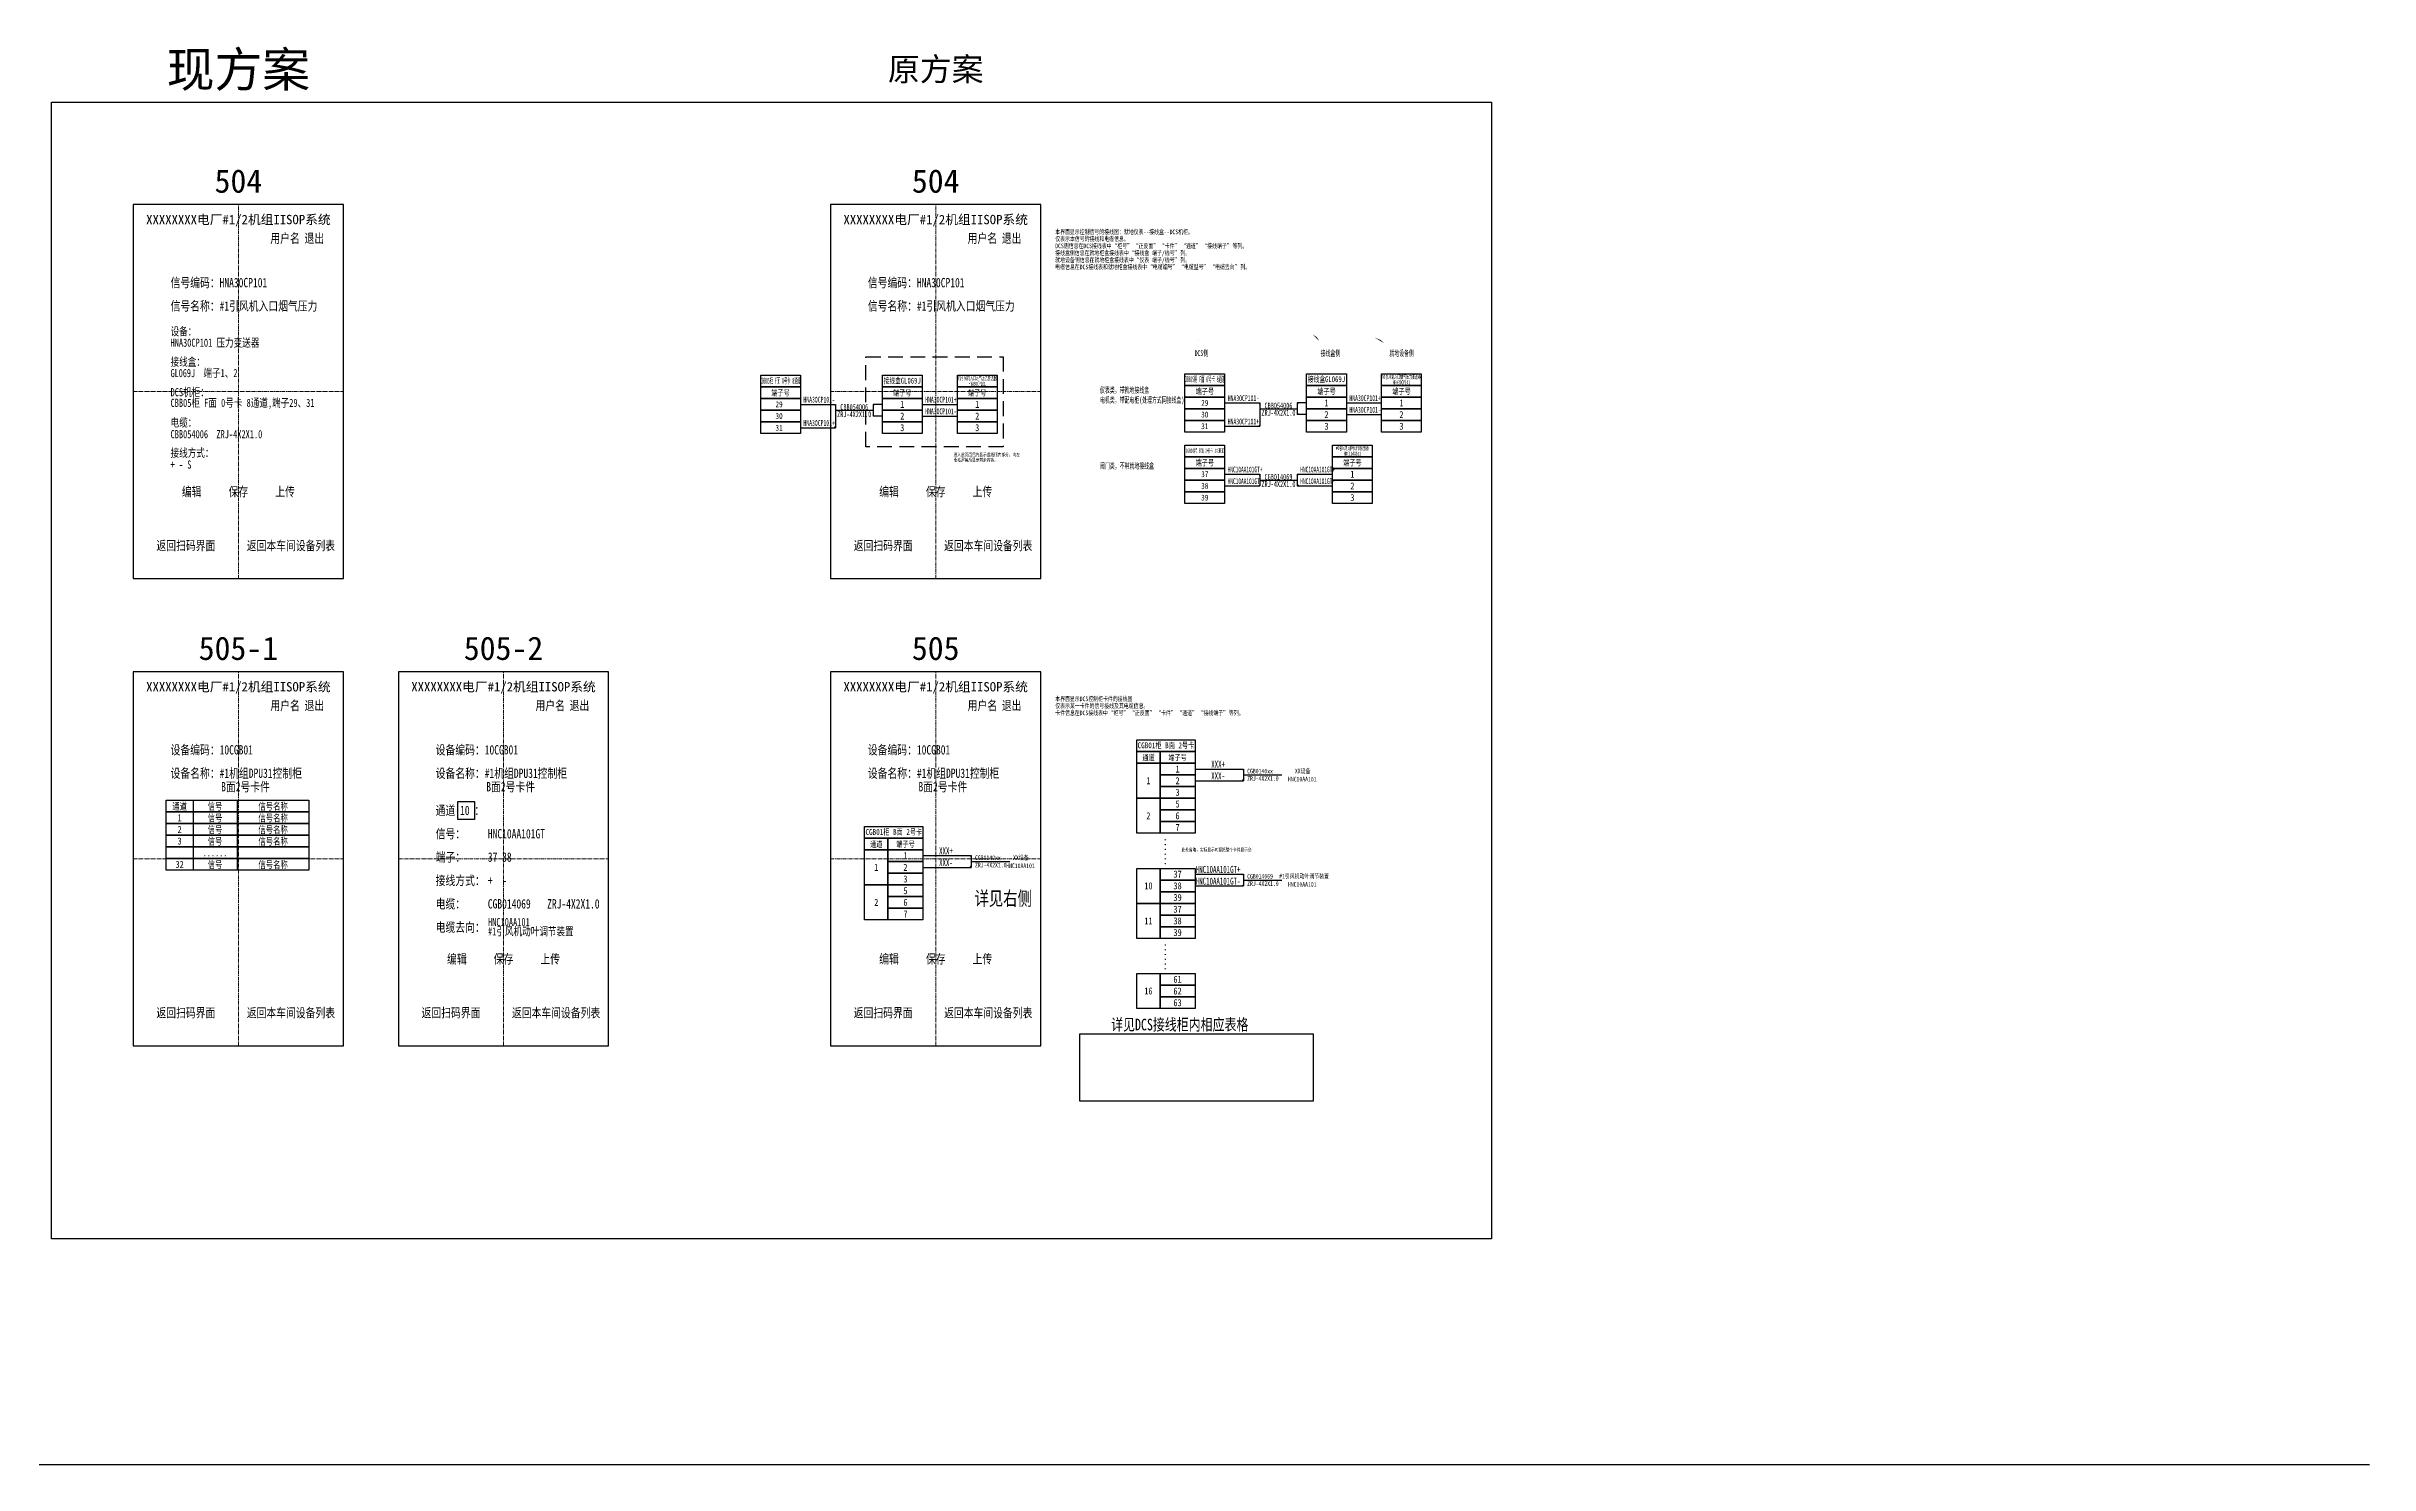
# Model space of a CAD drawing. Header units: millimetres. Extents: x -305 to 1678, y -501 to 1264.
# Drawn here: x 683 to 1678, y 0 to 607 of the extents above; entities that cross this region are included whole.
import ezdxf
from ezdxf.enums import TextEntityAlignment as Align

# ---------------------------------------------------------------- set-up
doc = ezdxf.new("R2010")
doc.units = ezdxf.units.MM
doc.linetypes.add('CENTER', pattern=[50.8, 31.75, -6.35, 6.35, -6.35])
doc.linetypes.add('DASHED2', pattern=[9.525, 6.35, -3.175])
doc.styles.add('ST', font='')
doc.styles.get('ST').set_extended_font_data('SimSun')
picture_1 = doc.add_image_def('image2.png', size_in_pixel=(1614, 467))

msp = doc.modelspace()

# ---------------------------------------------------------------- linework, layer by layer
at = {"linetype": 'CENTER', "lineweight": 0, "ltscale": 0.05, "transparency": 33554534}
for p, q in [((765, 379.28), (765, 539.28)), ((1063.61, 379.28), (1063.61, 539.28)), ((720, 459.28), (810, 459.28)), ((1018.61, 459.28), (1108.61, 459.28)), ((765, 179.28), (765, 339.28)), ((878.54, 179.28), (878.54, 339.28)), ((720, 259.28), (810, 259.28)), ((833.54, 259.28), (923.54, 259.28))]:
    msp.add_line(p, q, dxfattribs=at)
at = {"color": 1}
for p, q in [((1005.66, 453.79), (1020.77, 453.79)), ((1020.3, 453.79), (1020.77, 453.32)), ((1020.77, 453.79), (1020.77, 443.79)), ((1020.77, 451.29), (1036.77, 451.29)), ((1040.78, 453.79), (1036.77, 453.79)), ((1036.77, 453.79), (1036.77, 448.79)), ((1037.24, 453.79), (1036.77, 453.32)), ((1037.24, 448.79), (1036.77, 449.26)), ((1040.78, 448.79), (1036.77, 448.79)), ((1057.78, 453.79), (1072.89, 453.79)), ((1057.78, 448.79), (1072.89, 448.79)), ((1187.34, 454.41), (1202.45, 454.41)), ((1201.98, 454.41), (1202.45, 453.94)), ((1202.45, 454.41), (1202.45, 444.41)), ((1202.45, 451.91), (1218.45, 451.91)), ((1222.45, 454.41), (1218.45, 454.41)), ((1218.45, 454.41), (1218.45, 449.41)), ((1218.92, 454.41), (1218.45, 453.94)), ((1218.92, 449.41), (1218.45, 449.88)), ((1222.45, 449.41), (1218.45, 449.41)), ((1239.46, 454.41), (1254.57, 454.41)), ((1239.46, 449.41), (1254.57, 449.41)), ((1005.66, 443.79), (1020.77, 443.79)), ((1020.3, 443.79), (1020.77, 444.26)), ((1187.34, 444.41), (1202.45, 444.41)), ((1201.98, 444.41), (1202.45, 444.88)), ((1187.34, 423.88), (1202.45, 423.88)), ((1187.34, 418.88), (1202.45, 418.88)), ((1201.98, 423.88), (1202.45, 423.41)), ((1201.98, 418.88), (1202.45, 419.35)), ((1202.45, 423.88), (1202.45, 418.88)), ((1202.45, 421.38), (1218.45, 421.38)), ((1218.45, 423.88), (1218.45, 418.88)), ((1218.92, 423.88), (1218.45, 423.41)), ((1218.45, 423.88), (1233.56, 423.88)), ((1218.92, 418.88), (1218.45, 419.35)), ((1218.45, 418.88), (1233.56, 418.88)), ((1174.7, 297.7), (1195.41, 297.7)), ((1174.7, 292.7), (1195.41, 292.7)), ((1194.94, 297.7), (1195.41, 297.23)), ((1194.94, 292.7), (1195.41, 293.17)), ((1195.41, 297.7), (1195.41, 292.7)), ((1195.41, 295.2), (1211.84, 295.2)), ((1058.16, 260.63), (1078.86, 260.63)), ((1078.39, 260.63), (1078.86, 260.16)), ((1078.86, 260.63), (1078.86, 255.62)), ((1058.16, 255.62), (1078.86, 255.62)), ((1078.39, 255.62), (1078.86, 256.09)), ((1078.86, 258.13), (1095.29, 258.13)), ((1174.7, 252.69), (1195.41, 252.69)), ((1194.94, 252.69), (1195.41, 252.22)), ((1195.41, 252.69), (1195.41, 247.68)), ((1195.41, 250.18), (1211.84, 250.18)), ((1174.7, 247.68), (1195.41, 247.68)), ((1194.94, 247.68), (1195.41, 248.15))]:
    msp.add_line(p, q, dxfattribs=at)
at = {"color": 1, "linetype": 'CENTER', "lineweight": 0, "ltscale": 0.05, "transparency": 33554534}
for p, q in [((1063.61, 179.28), (1063.61, 339.28)), ((1018.61, 259.28), (1108.61, 259.28))]:
    msp.add_line(p, q, dxfattribs=at)
for p, q in [((745.59, 284.35), (745.59, 279.35)), ((745.59, 279.35), (745.59, 274.35)), ((764.52, 284.35), (764.52, 279.35)), ((764.52, 279.35), (764.52, 274.35)), ((745.59, 274.35), (745.59, 269.35)), ((745.59, 269.35), (745.59, 264.35)), ((764.52, 274.35), (764.52, 269.35)), ((764.52, 269.35), (764.52, 264.35)), ((745.59, 264.35), (745.59, 259.35)), ((745.59, 259.35), (745.59, 254.35)), ((764.52, 264.35), (764.52, 259.35)), ((764.52, 259.35), (764.52, 254.35)), ((-305.45, 0), (1677.63, 0))]:
    msp.add_line(p, q)
for points in [[(684.9, 583.15), (1301.61, 583.15), (1301.61, 96.57), (684.9, 96.57)], [(734.09, 284.35), (795.22, 284.35), (795.22, 279.35), (734.09, 279.35)], [(734.09, 279.35), (795.22, 279.35), (795.22, 274.35), (734.09, 274.35)], [(734.09, 274.35), (795.22, 274.35), (795.22, 269.35), (734.09, 269.35)], [(734.09, 269.35), (795.22, 269.35), (795.22, 264.35), (734.09, 264.35)], [(734.09, 264.35), (795.22, 264.35), (795.22, 259.35), (734.09, 259.35)], [(734.09, 259.35), (795.22, 259.35), (795.22, 254.35), (734.09, 254.35)]]:
    msp.add_lwpolyline(points, close=True)
at = {"lineweight": 30}
for points in [[(720, 379.28), (810, 379.28), (810, 539.28), (720, 539.28)], [(1018.61, 379.28), (1108.61, 379.28), (1108.61, 539.28), (1018.61, 539.28)], [(720, 179.28), (810, 179.28), (810, 339.28), (720, 339.28)], [(833.54, 179.28), (923.54, 179.28), (923.54, 339.28), (833.54, 339.28)]]:
    msp.add_lwpolyline(points, close=True, dxfattribs=at)
at = {"color": 3, "transparency": 33554687}
for points in [[(1185.74, 509.48, 0, 0, 0), (1177.01, 483.54, 0.6, 0, 0), (1176.15, 480.9, 0, 0, 0)], [(1185.74, 509.48, 0, 0, 0), (1226.27, 482.91, 0.6, 0, 0), (1227.99, 480.72, 0, 0, 0)], [(1185.74, 509.48, 0, 0, 0), (1253.36, 481.67, 0.6, 0, 0), (1255.58, 480, 0, 0, 0)], [(1100.15, 430.71, 0, 0, 0), (1070.35, 430.71, 0, 0, 0), (1068.47, 432.34, 0.6, 0, 0), (1066.37, 434.16, 0, 0, 0)], [(1197.77, 261.58, 0, 0, 0), (1167.98, 261.58, 0, 0, 0), (1166.1, 263.21, 0.6, 0, 0), (1164, 265.04, 0, 0, 0)]]:
    msp.add_lwpolyline(points, format="xyseb", dxfattribs=at)
at = {"linetype": 'DASHED2'}
msp.add_lwpolyline([(1033.72, 474.17), (1092.51, 474.17), (1092.51, 435.63), (1033.72, 435.63)], close=True, dxfattribs=at)
at = {"color": 1}
for points in [[(988.66, 466.3), (1005.66, 466.3), (1005.66, 461.29), (988.66, 461.29)], [(988.66, 461.29), (1005.66, 461.29), (1005.66, 456.29), (988.66, 456.29)], [(1040.78, 466.3), (1057.78, 466.3), (1057.78, 461.29), (1040.78, 461.29)], [(1040.78, 461.29), (1057.78, 461.29), (1057.78, 456.29), (1040.78, 456.29)], [(1072.89, 466.3), (1089.9, 466.3), (1089.9, 461.29), (1072.89, 461.29)], [(1072.89, 461.29), (1089.9, 461.29), (1089.9, 456.29), (1072.89, 456.29)], [(1170.33, 466.92), (1187.34, 466.92), (1187.34, 461.91), (1170.33, 461.91)], [(1170.33, 461.91), (1187.34, 461.91), (1187.34, 456.91), (1170.33, 456.91)], [(1222.45, 466.92), (1239.46, 466.92), (1239.46, 461.91), (1222.45, 461.91)], [(1222.45, 461.91), (1239.46, 461.91), (1239.46, 456.91), (1222.45, 456.91)], [(1254.57, 466.92), (1271.57, 466.92), (1271.57, 461.91), (1254.57, 461.91)], [(1254.57, 461.91), (1271.57, 461.91), (1271.57, 456.91), (1254.57, 456.91)], [(988.66, 456.29), (1005.66, 456.29), (1005.66, 451.29), (988.66, 451.29)], [(988.66, 451.29), (1005.66, 451.29), (1005.66, 446.29), (988.66, 446.29)], [(1040.78, 456.29), (1057.78, 456.29), (1057.78, 451.29), (1040.78, 451.29)], [(1040.78, 451.29), (1057.78, 451.29), (1057.78, 446.29), (1040.78, 446.29)], [(1072.89, 456.29), (1089.9, 456.29), (1089.9, 451.29), (1072.89, 451.29)], [(1072.89, 451.29), (1089.9, 451.29), (1089.9, 446.29), (1072.89, 446.29)], [(1170.33, 456.91), (1187.34, 456.91), (1187.34, 451.91), (1170.33, 451.91)], [(1170.33, 451.91), (1187.34, 451.91), (1187.34, 446.91), (1170.33, 446.91)], [(1222.45, 456.91), (1239.46, 456.91), (1239.46, 451.91), (1222.45, 451.91)], [(1222.45, 451.91), (1239.46, 451.91), (1239.46, 446.91), (1222.45, 446.91)], [(1254.57, 456.91), (1271.57, 456.91), (1271.57, 451.91), (1254.57, 451.91)], [(1254.57, 451.91), (1271.57, 451.91), (1271.57, 446.91), (1254.57, 446.91)], [(988.66, 446.29), (1005.66, 446.29), (1005.66, 441.29), (988.66, 441.29)], [(1040.78, 446.29), (1057.78, 446.29), (1057.78, 441.29), (1040.78, 441.29)], [(1072.89, 446.29), (1089.9, 446.29), (1089.9, 441.29), (1072.89, 441.29)], [(1170.33, 446.91), (1187.34, 446.91), (1187.34, 441.91), (1170.33, 441.91)], [(1222.45, 446.91), (1239.46, 446.91), (1239.46, 441.91), (1222.45, 441.91)], [(1254.57, 446.91), (1271.57, 446.91), (1271.57, 441.91), (1254.57, 441.91)], [(1170.33, 436.38), (1187.34, 436.38), (1187.34, 431.38), (1170.33, 431.38)], [(1170.33, 431.38), (1187.34, 431.38), (1187.34, 426.38), (1170.33, 426.38)], [(1233.56, 436.38), (1250.56, 436.38), (1250.56, 431.38), (1233.56, 431.38)], [(1233.56, 431.38), (1250.56, 431.38), (1250.56, 426.38), (1233.56, 426.38)], [(1170.33, 426.38), (1187.34, 426.38), (1187.34, 421.38), (1170.33, 421.38)], [(1170.33, 421.38), (1187.34, 421.38), (1187.34, 416.37), (1170.33, 416.37)], [(1233.56, 426.38), (1250.56, 426.38), (1250.56, 421.38), (1233.56, 421.38)], [(1233.56, 421.38), (1250.56, 421.38), (1250.56, 416.37), (1233.56, 416.37)], [(1170.33, 416.37), (1187.34, 416.37), (1187.34, 411.37), (1170.33, 411.37)], [(1233.56, 416.37), (1250.56, 416.37), (1250.56, 411.37), (1233.56, 411.37)], [(1149.71, 310.21), (1174.7, 310.21), (1174.7, 305.21), (1149.71, 305.21)], [(1149.71, 305.21), (1159.71, 305.21), (1159.71, 300.2), (1149.71, 300.2)], [(1149.71, 300.2), (1159.71, 300.2), (1159.71, 285.2), (1149.71, 285.2)], [(1159.71, 305.21), (1174.7, 305.21), (1174.7, 300.2), (1159.71, 300.2)], [(1159.71, 300.2), (1174.7, 300.2), (1174.7, 295.2), (1159.71, 295.2)], [(1159.71, 295.2), (1174.7, 295.2), (1174.7, 290.2), (1159.71, 290.2)], [(1159.71, 290.2), (1174.7, 290.2), (1174.7, 285.2), (1159.71, 285.2)], [(1149.71, 285.2), (1159.71, 285.2), (1159.71, 270.19), (1149.71, 270.19)], [(1159.71, 285.2), (1174.7, 285.2), (1174.7, 280.2), (1159.71, 280.2)], [(1159.71, 280.2), (1174.7, 280.2), (1174.7, 275.19), (1159.71, 275.19)], [(1033.16, 273.13), (1058.16, 273.13), (1058.16, 268.13), (1033.16, 268.13)], [(1159.71, 275.19), (1174.7, 275.19), (1174.7, 270.19), (1159.71, 270.19)], [(1033.16, 268.13), (1043.16, 268.13), (1043.16, 263.13), (1033.16, 263.13)], [(1033.16, 263.13), (1043.16, 263.13), (1043.16, 248.12), (1033.16, 248.12)], [(1043.16, 268.13), (1058.16, 268.13), (1058.16, 263.13), (1043.16, 263.13)], [(1043.16, 263.13), (1058.16, 263.13), (1058.16, 258.13), (1043.16, 258.13)], [(1043.16, 258.13), (1058.16, 258.13), (1058.16, 253.12), (1043.16, 253.12)], [(1043.16, 253.12), (1058.16, 253.12), (1058.16, 248.12), (1043.16, 248.12)], [(1149.71, 255.19), (1159.71, 255.19), (1159.71, 240.18), (1149.71, 240.18)], [(1159.71, 255.19), (1174.7, 255.19), (1174.7, 250.18), (1159.71, 250.18)], [(1159.71, 250.18), (1174.7, 250.18), (1174.7, 245.18), (1159.71, 245.18)], [(1033.16, 248.12), (1043.16, 248.12), (1043.16, 233.12), (1033.16, 233.12)], [(1043.16, 248.12), (1058.16, 248.12), (1058.16, 243.12), (1043.16, 243.12)], [(1043.16, 243.12), (1058.16, 243.12), (1058.16, 238.12), (1043.16, 238.12)], [(1149.71, 240.18), (1159.71, 240.18), (1159.71, 225.18), (1149.71, 225.18)], [(1159.71, 245.18), (1174.7, 245.18), (1174.7, 240.18), (1159.71, 240.18)], [(1159.71, 240.18), (1174.7, 240.18), (1174.7, 235.18), (1159.71, 235.18)], [(1043.16, 238.12), (1058.16, 238.12), (1058.16, 233.12), (1043.16, 233.12)], [(1159.71, 235.18), (1174.7, 235.18), (1174.7, 230.18), (1159.71, 230.18)], [(1159.71, 230.18), (1174.7, 230.18), (1174.7, 225.18), (1159.71, 225.18)], [(1149.71, 210.17), (1159.71, 210.17), (1159.71, 195.16), (1149.71, 195.16)], [(1159.71, 210.17), (1174.7, 210.17), (1174.7, 205.17), (1159.71, 205.17)], [(1159.71, 205.17), (1174.7, 205.17), (1174.7, 200.17), (1159.71, 200.17)], [(1159.71, 200.17), (1174.7, 200.17), (1174.7, 195.16), (1159.71, 195.16)]]:
    msp.add_lwpolyline(points, close=True, dxfattribs=at)
at = {"color": 1, "lineweight": 30}
msp.add_lwpolyline([(1018.61, 179.28), (1108.61, 179.28), (1108.61, 339.28), (1018.61, 339.28)], close=True, dxfattribs=at)
at = {"color": 1}
for points in [[(1209.78, 295.2), (1211.84, 295.2)], [(1093.24, 258.13), (1095.29, 258.13)], [(1209.78, 250.18), (1211.84, 250.18)]]:
    msp.add_lwpolyline(points, dxfattribs=at)
at = {"color": 3}
msp.add_lwpolyline([(858.91, 283.84), (866.15, 283.84), (866.15, 276.15), (858.91, 276.15)], close=True, dxfattribs=at)
msp.add_lwpolyline([(1075.52, 237.72, 0, 0, 0), (1128.81, 237.72, 3, 0, 0), (1142.71, 237.72, 0, 0, 0)], format="xyseb")

# ---------------------------------------------------------------- texts
at = {"color": 1, "style": 'ST'}
msp.add_text('现方案', height=15, dxfattribs=at).set_placement((765, 597.48), align=Align.MIDDLE)
at = {"color": 4, "style": 'ST'}
for s, p in [('原方案', (1063.61, 597.48)), ('504', (765, 549.31)), ('504', (1063.61, 549.31)), ('505-1', (765, 349.31)), ('505-2', (878.54, 349.31)), ('505', (1063.61, 349.31))]:
    msp.add_text(s, height=10, dxfattribs=at).set_placement(p, align=Align.MIDDLE)
at = {"style": 'ST', "width": 0.75}
for s, height, p in [('用户名 退出', 4, (790.21, 524.97)), ('用户名 退出', 4, (1088.82, 524.97)), ('编辑', 4, (745, 416.51)), ('保存', 4, (765, 416.51)), ('上传', 4, (785, 416.51)), ('编辑', 4, (1043.61, 416.51)), ('保存', 4, (1063.61, 416.51)), ('上传', 4, (1083.61, 416.51)), ('返回扫码界面', 4, (742.5, 393.43)), ('返回本车间设备列表', 4, (787.5, 393.43)), ('返回扫码界面', 4, (1041.11, 393.43)), ('返回本车间设备列表', 4, (1086.11, 393.43)), ('用户名 退出', 4, (790.21, 324.97)), ('用户名 退出', 4, (903.74, 324.97)), ('通道', 3, (739.84, 281.85)), ('信号', 3, (755, 281.84)), ('信号', 3, (755, 276.84)), ('信号名称', 3, (779.87, 281.85)), ('信号名称', 3, (779.87, 276.85)), ('2', 3, (739.84, 271.85)), ('1', 3, (739.84, 276.85)), ('信号', 3, (755, 271.84)), ('信号', 3, (755, 266.84)), ('信号名称', 3, (779.87, 271.85)), ('信号名称', 3, (779.87, 266.85)), ('3', 3, (739.84, 266.85)), ('......', 3, (755, 261.84)), ('信号', 3, (755, 256.84)), ('信号名称', 3, (779.87, 256.85)), ('32', 3, (739.84, 256.85)), ('编辑', 4, (858.54, 216.51)), ('保存', 4, (878.54, 216.51)), ('上传', 4, (898.54, 216.51)), ('返回扫码界面', 4, (742.5, 193.43)), ('返回本车间设备列表', 4, (787.5, 193.43)), ('返回扫码界面', 4, (856.04, 193.43)), ('返回本车间设备列表', 4, (901.04, 193.43))]:
    msp.add_text(s, height=height, dxfattribs=at).set_placement(p, align=Align.MIDDLE)
for s, p in [('信号编码：HNA30CP101', (735.95, 503.92)), ('信号编码：HNA30CP101', (1034.56, 503.92)), ('信号名称：#1引风机入口烟气压力', (735.95, 493.92)), ('信号名称：#1引风机入口烟气压力', (1034.56, 493.92)), ('设备编码：10CGB01', (735.95, 303.92)), ('设备编码：10CGB01', (849.49, 303.92)), ('设备名称：#1机组DPU31控制柜', (735.95, 293.92)), ('设备名称：#1机组DPU31控制柜', (849.49, 293.92)), ('B面2号卡件', (757.62, 288.13)), ('B面2号卡件', (871.15, 288.13))]:
    msp.add_text(s, height=4, dxfattribs=at).set_placement(p)
for s, height, p in [('设备：', 3.5, (735.95, 485)), ('接线盒：', 3.5, (735.95, 472)), ('DCS机柜：', 3.5, (735.95, 459)), ('电缆：', 3.5, (735.95, 446)), ('接线方式：', 3.5, (735.95, 433)), ('通道 10 ：', 4, (849.49, 280)), ('信号：', 4, (849.49, 270)), ('HNC10AA101GT', 4, (871.82, 270)), ('端子：', 4, (849.49, 260)), ('37 38', 4, (871.82, 260)), ('接线方式：', 4, (849.49, 250)), ('+  -', 4, (871.82, 250)), ('电缆：', 4, (849.49, 240)), ('CGB014069', 4, (871.82, 240)), ('ZRJ-4X2X1.0', 4, (897.22, 240)), ('电缆去向：', 4, (849.49, 230))]:
    msp.add_text(s, height=height, dxfattribs=at).set_placement(p, align=Align.MIDDLE_LEFT)
at = {"color": 3, "transparency": 33554687, "style": 'ST', "width": 0.6}
for s, p in [('DCS侧', (1174.49, 475.72)), ('接线盒侧', (1228.44, 475.72)), ('就地设备侧', (1257.89, 475.72))]:
    msp.add_text(s, height=2.5, dxfattribs=at).set_placement(p, align=Align.MIDDLE_LEFT)
at = {"color": 1, "transparency": 33554687, "style": 'ST'}
for s, height, width, p in [('端子号', 2.5, 0.75, (997.16, 458.79)), ('端子号', 2.5, 0.75, (1049.28, 458.79)), ('端子号', 2.5, 0.75, (1081.39, 458.79)), ('端子号', 2.5, 0.75, (1178.84, 459.41)), ('端子号', 2.5, 0.75, (1230.96, 459.41)), ('端子号', 2.5, 0.75, (1263.07, 459.41)), ('30', 2.5, 0.75, (996.54, 448.79)), ('29', 2.5, 0.75, (996.54, 453.79)), ('2', 3, 0.75, (1049.28, 448.79)), ('1', 3, 0.75, (1049.28, 453.79)), ('2', 3, 0.75, (1081.39, 448.79)), ('1', 3, 0.75, (1081.39, 453.79)), ('30', 2.5, 0.75, (1178.84, 449.41)), ('29', 2.5, 0.75, (1178.84, 454.41)), ('2', 3, 0.75, (1230.96, 449.41)), ('1', 3, 0.75, (1230.96, 454.41)), ('2', 3, 0.75, (1263.07, 449.41)), ('1', 3, 0.75, (1263.07, 454.41)), ('31', 2.5, 0.75, (996.54, 443.79)), ('3', 3, 0.75, (1049.28, 443.79)), ('3', 3, 0.75, (1081.39, 443.79)), ('31', 2.5, 0.75, (1178.84, 444.41)), ('3', 3, 0.75, (1230.96, 444.41)), ('3', 3, 0.75, (1263.07, 444.41)), ('端子号', 2.5, 0.75, (1178.84, 428.88)), ('端子号', 2.5, 0.75, (1242.06, 428.88)), ('37', 2.5, 0.75, (1178.84, 423.88)), ('38', 2.5, 0.75, (1178.84, 418.88)), ('2', 3, 0.75, (1242.06, 418.88)), ('1', 3, 0.75, (1242.06, 423.88)), ('39', 2.5, 0.75, (1178.84, 413.87)), ('3', 3, 0.75, (1242.06, 413.87)), ('通道', 2.5, 0.75, (1154.71, 302.7)), ('端子号', 2.5, 0.75, (1167.2, 302.7)), ('1', 3, 0.75, (1167.2, 297.7)), ('XXX+', 3, 0.6, (1184.55, 299.75)), ('3', 3, 0.75, (1167.2, 287.7)), ('2', 3, 0.75, (1167.2, 292.7)), ('XXX-', 3, 0.6, (1184.55, 294.75)), ('HNC10AA101', 2, 0.75, (1220.59, 293.37)), ('5', 3, 0.75, (1167.2, 282.7)), ('6', 3, 0.75, (1167.2, 277.69)), ('7', 3, 0.75, (1167.2, 272.69)), ('通道', 2.5, 0.75, (1038.16, 265.63)), ('端子号', 2.5, 0.75, (1050.66, 265.63)), ('1', 3, 0.75, (1050.66, 260.63)), ('XXX+', 3, 0.6, (1068.01, 262.68)), ('XXX-', 3, 0.6, (1068.01, 257.67)), ('3', 3, 0.75, (1050.66, 250.62)), ('2', 3, 0.75, (1050.66, 255.62)), ('HNC10AA101', 2, 0.75, (1099.92, 256.29)), ('37', 3, 0.75, (1167.2, 252.69)), ('38', 3, 0.75, (1167.2, 247.68)), ('HNC10AA101GT+', 3, 0.6, (1184.55, 254.74)), ('HNC10AA101GT-', 3, 0.6, (1184.55, 249.73)), ('HNC10AA101', 2, 0.75, (1220.59, 248.35)), ('5', 3, 0.75, (1050.66, 245.62)), ('6', 3, 0.75, (1050.66, 240.62)), ('39', 3, 0.75, (1167.2, 242.68)), ('37', 3, 0.75, (1167.2, 237.68)), ('7', 3, 0.75, (1050.66, 235.62)), ('38', 3, 0.75, (1167.2, 232.68)), ('39', 3, 0.75, (1167.2, 227.68)), ('61', 3, 0.75, (1167.2, 207.67)), ('62', 3, 0.75, (1167.2, 202.67)), ('63', 3, 0.75, (1167.2, 197.67))]:
    msp.add_text(s, height=height, dxfattribs=dict(at, width=width)).set_placement(p, align=Align.MIDDLE)
for s, width, p in [('仪表类，带就地接线盒', 0.6, (1133.98, 459.92)), ('HNA30CP101-', 0.6, (1188.65, 456.46)), ('HNA30CP101+', 0.6, (1240.77, 456.46)), ('HNA30CP101-', 0.6, (1006.98, 455.84)), ('HNA30CP101+', 0.6, (1059.1, 455.84)), ('HNA30CP101-', 0.6, (1059.1, 450.84)), ('电机类，带配电柜(处理方式同接线盒)', 0.6, (1133.98, 455.67)), ('HNA30CP101+', 0.6, (1188.65, 446.46)), ('HNA30CP101-', 0.6, (1240.77, 451.46)), ('HNA30CP101+', 0.6, (1006.98, 445.84)), ('阀门类，不带就地接线盒', 0.6, (1133.98, 427.47)), ('HNC10AA101GT+', 0.56, (1188.65, 425.93)), ('HNC10AA101GT-', 0.56, (1188.65, 420.92)), ('HNC10AA101GT+', 0.56, (1219.76, 425.93)), ('HNC10AA101GT-', 0.56, (1219.76, 420.92))]:
    msp.add_text(s, height=2.5, dxfattribs=dict(at, width=width)).set_placement(p, align=Align.MIDDLE_LEFT)
at = {"color": 1, "style": 'ST'}
for s, height, width, p in [('ZRJ-4X2X1.0', 2.5, 0.65, (1028.73, 449.56)), ('CBB054006', 2.5, 0.65, (1028.73, 452.68)), ('ZRJ-4X2X1.0', 2.5, 0.65, (1210.4, 450.18)), ('CBB054006', 2.5, 0.65, (1210.4, 453.3)), ('ZRJ-4X2X1.0', 2.5, 0.65, (1210.4, 419.65)), ('CGB014069', 2.5, 0.65, (1210.4, 422.77)), ('用户名 退出', 4, 0.75, (1088.82, 324.97)), ('编辑', 4, 0.75, (1043.61, 216.51)), ('保存', 4, 0.75, (1063.61, 216.51)), ('上传', 4, 0.75, (1083.61, 216.51)), ('返回扫码界面', 4, 0.75, (1041.11, 193.43)), ('返回本车间设备列表', 4, 0.75, (1086.11, 193.43))]:
    msp.add_text(s, height=height, dxfattribs=dict(at, width=width)).set_placement(p, align=Align.MIDDLE)
at = {"color": 1, "style": 'ST', "width": 0.75}
for s, height, p in [('设备编码：10CGB01', 4, (1034.56, 303.92)), ('设备名称：#1机组DPU31控制柜', 4, (1034.56, 293.92)), ('B面2号卡件', 4, (1056.23, 288.13)), ('ZRJ-4X2X1.0', 2, (1197, 292.7)), ('CGB0140xx', 2, (1197, 295.82)), ('XX设备', 2, (1217.44, 295.89)), ('CGB0140xx', 2, (1080.46, 258.74)), ('XX设备', 2, (1096.77, 258.81)), ('ZRJ-4X2X1.0', 2, (1080.46, 255.62)), ('ZRJ-4X2X1.0', 2, (1197, 247.68)), ('CGB014069', 2, (1197, 250.8)), ('#1引风机动叶调节装置', 2, (1210.69, 250.87))]:
    msp.add_text(s, height=height, dxfattribs=at).set_placement(p)
at = {"color": 3, "transparency": 33554687, "style": 'ST', "width": 0.75}
for s, p in [('1', (1154.71, 292.7)), ('2', (1154.71, 277.69)), ('1', (1038.16, 255.62)), ('10', (1154.71, 247.68)), ('2', (1038.16, 240.62)), ('11', (1154.71, 232.68)), ('16', (1154.71, 202.67))]:
    msp.add_text(s, height=3, dxfattribs=at).set_placement(p, align=Align.MIDDLE)
at = {"style": 'ST', "width": 0.75}
for p in [(1161.63, 268.42), (1161.63, 223.4)]:
    msp.add_text('......', height=4, rotation=270, dxfattribs=at).set_placement(p)
at = {"color": 3, "style": 'ST', "width": 0.75}
for s, height, p in [('详见右侧', 6, (1080.24, 239.33)), ('详见DCS接线柜内相应表格', 5, (1138.73, 185.83))]:
    msp.add_text(s, height=height, dxfattribs=at).set_placement(p)
at = {"char_height": 4, "attachment_point": 5, "style": 'ST'}
for insert in [(765, 532.42), (1063.61, 532.42), (765, 332.42), (878.54, 332.42)]:
    msp.add_mtext_dynamic_manual_height_columns('XXXXXXXX电厂#1/2机组IISOP系统', width=104.8249, gutter_width=12.5, heights=[0], dxfattribs=dict(at, insert=insert))
at = {"color": 3, "transparency": 33554687, "style": 'ST'}
for s, width, insert, char_height, attachment_point, line_spacing_factor in [('{\\W0.75;本界面显示控制信号的接线图：就地仪表--接线盒--DCS机柜。\\P仅表示本信号的接线和电缆信息。\\PDCS侧信息在DCS接线表中“柜号”“正反面”“卡件”“通道”“接线端子”等列。\\P接线盒侧信息在就地柜盒接线表中“接线盒 端子/线号”列。\\P就地设备侧信息在就地柜盒接线表中“仪表 端子/线号”列。\\P电缆信息在DCS接线表和就地柜盒接线表中“电缆编号”“电缆型号”“电缆去向”列。}', 81.5874, (1114.79, 520), 2, 4, 0.9), ('{\\W0.75;HNA30CP101 压力变送器}', 49.4961, (735.95, 480), 3.5, 4, 0.9), ('{\\W0.7;GL069J\\W0.75;  端子1、2}', 49.4961, (735.95, 467), 3.5, 4, 0.9), ('{\\W0.4;CBB05\\C1;柜\\C3; F\\C1;面\\C3; 0\\C1;号卡 \\C3;8\\C1;通道}', 16.8267, (997.16, 463.8), 2.5, 5, 0.9), ('{\\W0.7;\\C1;接线盒\\C3;GL069J}', 16.8267, (1049.28, 463.8), 2.5, 5, 0.9), ('{\\W0.5;#1引风机入口烟气压力变送器\\PHNA30CP101}', 16.7175, (1081.39, 463.8), 1.8, 5, 0.8), ('{\\W0.4;CBB05\\C1;柜\\C3; F\\C1;面\\C3; 0\\C1;号卡 \\C3;8\\C1;通道}', 16.8267, (1178.84, 464.42), 2.5, 5, 0.9), ('{\\W0.7;\\C1;接线盒\\C3;GL069J}', 16.8267, (1230.96, 464.42), 2.5, 5, 0.9), ('{\\W0.5;#1引风机入口烟气压力变送器\\PHNA30CP101}', 16.7175, (1263.07, 464.42), 1.8, 5, 0.8), ('{\\W0.75;CBB05\\C1;柜\\C3; F\\C1;面\\C3; 0\\C1;号卡 \\C3;8\\C1;通道,端子29、31 }', 72.6512, (735.95, 454), 3.5, 4, 0.9), ('{\\W0.75;CBB054006  \\C1;ZRJ-4X2X1.0}', 49.4961, (735.95, 441), 3.5, 4, 0.9), ('{\\W0.75;+ - S}', 49.4961, (735.95, 428), 3.5, 4, 0.9), ('{\\W0.75;进入此页面后先显示虚线框内部分，向左滑动屏幕后显示其余内容。}', 29.7928, (1071.3, 433), 1.5, 1, 0.9), ('{\\W0.5;CGB01\\C1;柜\\C3; B\\C1;面\\C3; 2\\C1;号卡 \\C3;10\\C1;通道}', 16.8267, (1178.84, 433.88), 1.8, 5, 0.9), ('{\\W0.5;#1引风机动叶调节装置器\\PHNC10AA101}', 16.7175, (1242.06, 433.88), 1.8, 5, 0.8), ('{\\W0.75;本界面显示DCS控制柜卡件的接线图\\P仅表示某一卡件的信号接线及其电缆信息。\\P卡件信息在DCS接线表中“柜号”“正反面”“卡件”“通道”“接线端子”等列。}', 81.5874, (1114.79, 324.62), 2, 4, 0.9), ('{\\W0.75;此处省略，实际显示时要把整个卡件显示全}', 31.9816, (1168.93, 263.88), 1.5, 1, 0.9), ('{\\W0.75;HNC10AA101\\P#1引风机动叶调节装置}', 49.4961, (871.91, 230), 3.5, 4, 0.685714)]:
    msp.add_mtext_dynamic_manual_height_columns(s, width=width, gutter_width=12.5, heights=[0], dxfattribs=dict(at, insert=insert, char_height=char_height, attachment_point=attachment_point, line_spacing_factor=line_spacing_factor))
at = {"color": 1, "insert": (1063.61, 332.42), "char_height": 4, "attachment_point": 5, "style": 'ST'}
msp.add_mtext_dynamic_manual_height_columns('XXXXXXXX电厂#1/2机组IISOP系统', width=104.8249, gutter_width=12.5, heights=[0], dxfattribs=at)
at = {"color": 3, "transparency": 33554534, "char_height": 2.5, "attachment_point": 5, "line_spacing_factor": 0.9, "style": 'ST'}
for insert in [(1162.2, 307.71), (1045.66, 270.63)]:
    msp.add_mtext_dynamic_manual_height_columns('{\\W0.75;CGB01\\C1;柜\\C3; B\\C1;面\\C3; 2\\C1;号卡}', width=22.5721, gutter_width=12.5, heights=[0], dxfattribs=dict(at, insert=insert))

# ---------------------------------------------------------------- pictures from other files: only their frames are drawn
image = msp.add_image(picture_1, insert=(1125.36, 155.48), size_in_units=(99.93, 28.92))
image.dxf.flags = 7

doc.saveas('drawing.dxf')
